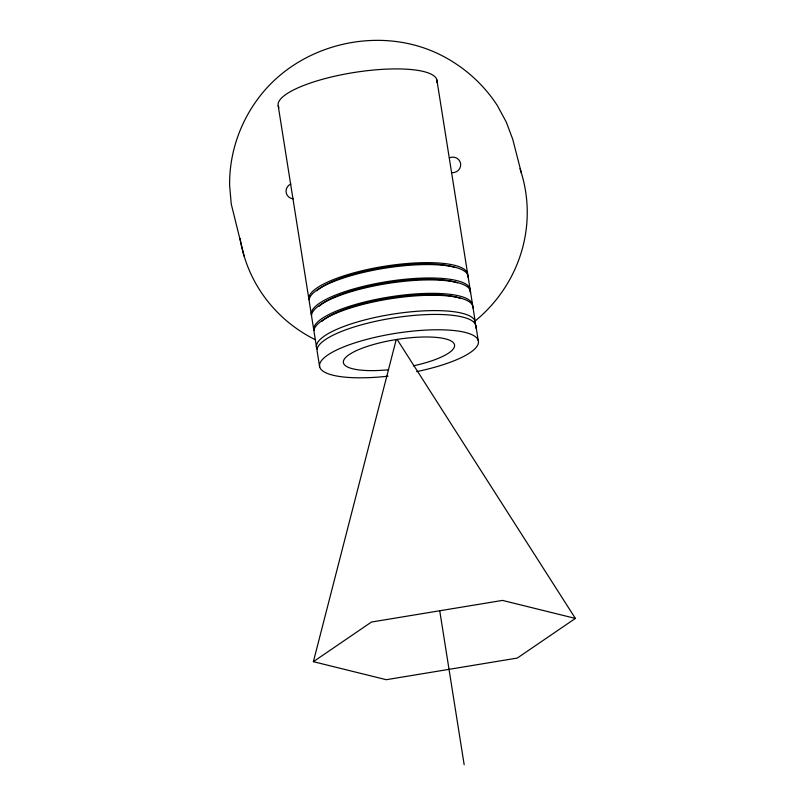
<?xml version="1.0" encoding="UTF-8"?>
<svg xmlns="http://www.w3.org/2000/svg" width="805" height="805" viewBox="0 0 805 805"><rect width="100%" height="100%" fill="white"/><g stroke="black" fill="none" stroke-linecap="round" stroke-linejoin="round"><path stroke-width="1.21" d="M397.197 339.509L575.374 618.421L517.283 658.067L386.289 679.702L313.387 661.68L396.201 339.67M313.387 661.68L371.477 622.034L502.471 600.409L575.374 618.421M521.489 173.377L512.694 139.114L506.244 121.998L497.399 105.656C483.996 84.907 465.25 67.922 443.434 56.39L443.273 56.31C381.53 23.607 298.866 42.776 257.67 99.156L257.57 99.297C239.266 124.121 229.153 154.711 229.626 185.593L231.266 204.088L244.146 256.181M436.863 79.826L467.604 273.569M467.916 275.491L470.04 288.915M470.351 290.836L472.475 304.26M472.787 306.182L475.222 321.527M475.825 325.361L478.261 340.706M439.782 611.086L464.173 764.75M278.238 106.019L308.989 299.762A80.409 20.729 -9 0 1 388.322 265.69A80.409 20.729 -9 0 1 467.604 276.316M316.596 347.72L314.161 332.374A80.409 20.729 -9 0 1 391.763 298.564A80.409 20.729 -9 0 1 472.927 307.983M319.645 366.899L317.21 351.554A80.409 20.729 -9 0 1 396.543 317.482A80.409 20.729 -9 0 1 475.825 328.108M520 168.738A144.729 139.798 -14.4 0 1 474.155 321.819M315.52 339.821A144.729 139.798 -14.4 0 1 240.061 238.35M449.452 157.82A8.04 7.768 -14.4 0 1 460.611 163.586A8.04 7.768 -14.4 0 1 451.806 172.652M293.191 198.835A8.04 7.768 -14.4 0 1 290.836 184.013M388.08 369.807A56.28 14.51 -9 0 1 352.037 352.852A56.28 14.51 -9 0 1 443.827 338.492A56.28 14.51 -9 0 1 413.337 365.852M387.98 376.187A80.409 20.729 -9 0 1 330.825 353.083A80.409 20.729 -9 0 1 463.288 331.972A80.409 20.729 -9 0 1 416.698 371.618M321.678 321.527A76.384 19.692 -9 0 1 388.252 298.212A76.384 19.692 -9 0 1 460.893 298.534M317.351 349.42A80.409 20.729 -9 0 1 392.468 314.181A80.409 20.729 -9 0 1 475.212 324.264M278.993 107.729A80.409 20.729 -9 0 1 354.109 72.49A80.409 20.729 -9 0 1 436.853 82.573M470.04 291.662A80.409 20.729 -9 0 0 390.757 281.036A80.409 20.729 -9 0 0 311.424 315.107L309.291 301.674A80.409 20.729 -9 0 1 386.893 267.874A80.409 20.729 -9 0 1 468.057 277.292M319.243 306.172A76.384 19.692 -9 0 1 384.83 283.028A76.384 19.692 -9 0 1 457.562 282.857M316.808 290.826A76.384 19.692 -9 0 1 382.395 267.683A76.384 19.692 -9 0 1 455.127 267.512M472.475 307.007A80.409 20.729 -9 0 0 393.192 296.391A80.409 20.729 -9 0 0 313.859 330.452L311.726 317.029A80.409 20.729 -9 0 1 389.328 283.219A80.409 20.729 -9 0 1 470.492 292.638"/></g></svg>
